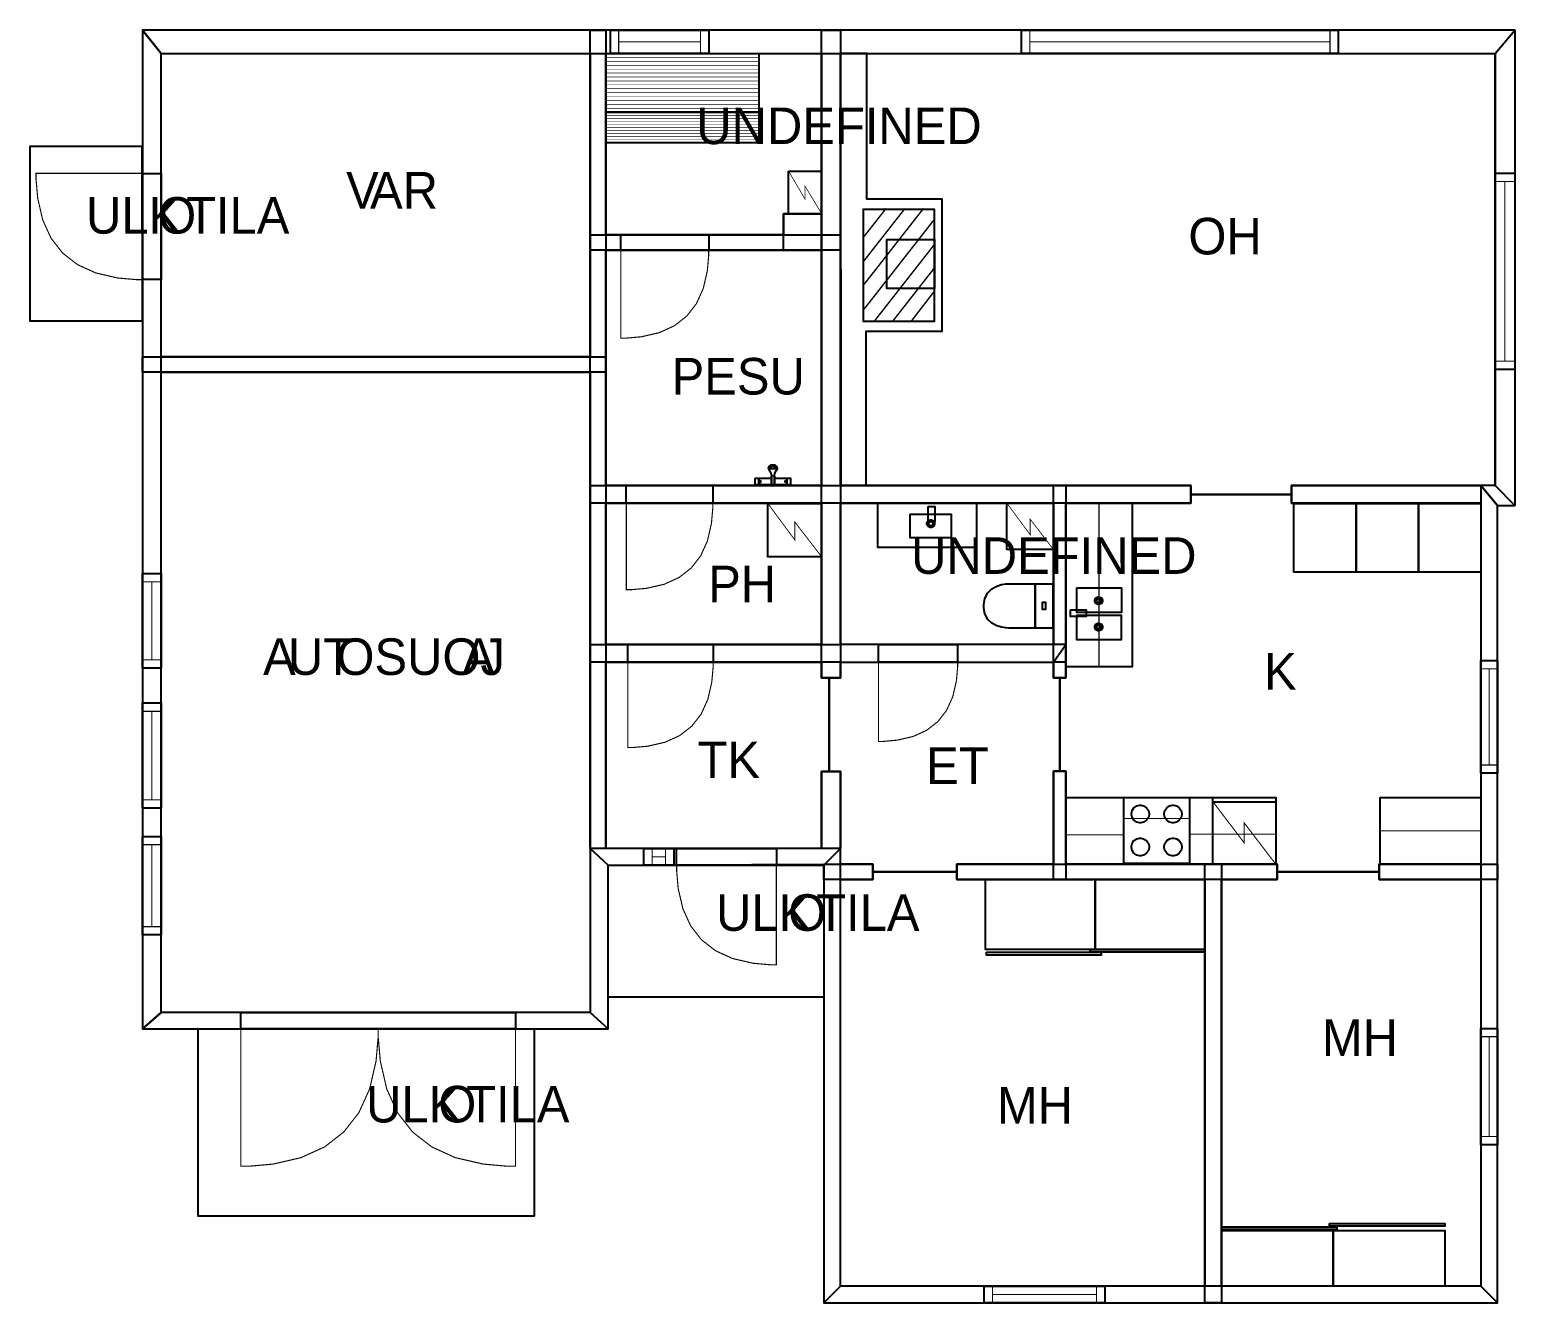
# Model space of a CAD drawing. Extents: x 1.2 to 15.1, y 0 to 12.
import ezdxf

# ---------------------------------------------------------------- set-up
doc = ezdxf.new("R2010")
doc.units = 0
doc.layers.get('0').update_dxf_attribs({"linetype": 'CONTINUOUS'})

msp = doc.modelspace()

# ---------------------------------------------------------------- linework, layer by layer
at = {"color": 0}
for points, const_width in [([(15.1193, 11.9596), (2.22542, 11.9596), (2.4025, 11.7409), (14.9342, 11.7409), (15.1193, 11.9596)], 0.002083), ([(2.22542, 11.9596), (2.22542, 2.57443), (2.4025, 2.73068), (2.4025, 11.7409), (2.22542, 11.9596)], 0.002083), ([(6.43294, 11.9596), (6.57878, 11.9596), (6.57878, 4.27067), (6.43294, 4.27067), (6.43294, 11.9596)], 0.002083), ([(6.6224, 11.9596), (7.54844, 11.9596), (7.54844, 11.7409), (6.6224, 11.7409), (6.6224, 11.9596)], 0.010417), ([(6.6224, 11.9596), (7.54844, 11.9596), (7.54844, 11.7409), (6.6224, 11.7409), (6.6224, 11.9596)], 0.010417), ([(8.60747, 11.9596), (8.78456, 11.9596), (8.78456, 5.87299), (8.60747, 5.87299), (8.60747, 11.9596)], 0.002083), ([(10.4845, 11.9596), (13.4616, 11.9596), (13.4616, 11.7409), (10.4845, 11.7409), (10.4845, 11.9596)], 0.010417), ([(10.4845, 11.9596), (13.4616, 11.9596), (13.4616, 11.7409), (10.4845, 11.7409), (10.4845, 11.9596)], 0.010417), ([(14.9342, 7.68164), (14.9342, 11.7409), (15.1193, 11.9596), (15.1193, 7.49436), (14.9342, 7.68164)], 0.002083), ([(6.57878, 11.7409), (8.01585, 11.7409), (8.01585, 11.1898), (6.57878, 11.1898), (6.57878, 11.7409)], 0.010417), ([(8.78717, 7.68375), (9.0255, 7.68375), (9.0255, 9.13043), (9.7399, 9.13043), (9.7399, 10.3712), (9.03207, 10.3712), (9.03207, 11.7421), (8.78456, 11.7421), (8.78717, 7.68375)], 0.010417), ([(6.57878, 11.1887), (8.01644, 11.1887), (8.01644, 10.9011), (6.57878, 10.9011), (6.57878, 11.1887)], 0.010417), ([(2.22407, 10.8668), (1.16813, 10.8668), (1.16813, 9.22999), (2.22542, 9.22999), (2.22407, 10.8668)], 0.002083), ([(2.22542, 9.61632), (2.16689, 9.61632), (1.99132, 9.63194), (1.78842, 9.67876), (1.61675, 9.75678), (1.47635, 9.86604), (1.36708, 10.0065), (1.28906, 10.1781), (1.24224, 10.381), (1.22667, 10.5566), (1.22667, 10.6151), (2.22542, 10.6151), (2.22542, 9.61632)], 0.010417), ([(2.22542, 10.615), (2.4025, 10.615), (2.4025, 9.61632), (2.22542, 9.61632), (2.22542, 10.615)], 0.010417), ([(2.22542, 10.615), (2.4025, 10.615), (2.4025, 9.61632), (2.22542, 9.61632), (2.22542, 10.615)], 0.010417), ([(8.29644, 10.6369), (8.29644, 10.2361), (8.60753, 10.2361), (8.60753, 10.6369), (8.29644, 10.6369)], 0.006681), ([(14.9342, 10.6171), (15.1193, 10.6171), (15.1193, 8.77186), (14.9342, 8.77186), (14.9342, 10.6171)], 0.010417), ([(14.9342, 10.6171), (15.1193, 10.6171), (15.1193, 8.77186), (14.9342, 8.77186), (14.9342, 10.6171)], 0.010417), ([(8.24832, 10.236), (8.60747, 10.236), (8.60747, 9.8929), (8.24832, 9.8929), (8.24832, 10.236)], 0.002083), ([(9.00151, 10.2796), (9.00151, 9.22228), (9.66374, 9.22228), (9.66374, 10.2796), (9.00151, 10.2796)], 0.014097), ([(6.43294, 10.0387), (8.78456, 10.0387), (8.78456, 9.8929), (6.43294, 9.8929), (6.43294, 10.0387)], 0.002083), ([(6.72, 10.0387), (7.54656, 10.0387), (7.54656, 9.8929), (6.72, 9.8929), (6.72, 10.0387)], 0.010417), ([(6.72, 10.0387), (7.54656, 10.0387), (7.54656, 9.8929), (6.72, 9.8929), (6.72, 10.0387)], 0.010417), ([(9.22136, 9.99229), (9.22136, 9.53315), (9.66922, 9.53315), (9.66922, 9.99229), (9.22136, 9.99229)], 0.014097), ([(7.54656, 9.8929), (7.54656, 9.84451), (7.53358, 9.69917), (7.49485, 9.53125), (7.43028, 9.38917), (7.33985, 9.27289), (7.22364, 9.18251), (7.08154, 9.11789), (6.91363, 9.07915), (6.76828, 9.06619), (6.71989, 9.06619), (6.71989, 9.8929), (7.54656, 9.8929)], 0.010417), ([(2.22542, 8.89165), (6.57878, 8.89165), (6.57878, 8.74582), (2.22542, 8.74582), (2.22542, 8.89165)], 0.002083), ([(6.43294, 7.68164), (12.0766, 7.68164), (12.0766, 7.51497), (6.43294, 7.51497), (6.43294, 7.68164)], 0.002083), ([(6.7724, 7.68164), (7.58479, 7.68164), (7.58479, 7.51497), (6.7724, 7.51497), (6.7724, 7.68164)], 0.010417), ([(6.7724, 7.68164), (7.58479, 7.68164), (7.58479, 7.51497), (6.7724, 7.51497), (6.7724, 7.68164)], 0.010417), ([(7.98421, 7.75037), (8.01964, 7.75037), (8.01964, 7.68679), (7.98421, 7.68679), (7.98421, 7.75037)], 0.010417), ([(8.01964, 7.71912), (8.02285, 7.71793), (8.0325, 7.71403), (8.03526, 7.71283), (8.03526, 7.71283), (8.03526, 7.71431), (8.03526, 7.71858), (8.03526, 7.72293), (8.03526, 7.72433), (8.03526, 7.72433), (8.03288, 7.72368), (8.02289, 7.72032), (8.01964, 7.71912)], 0.010417), ([(8.01861, 7.75037), (8.13525, 7.75037), (8.13525, 7.68679), (8.01861, 7.68679), (8.01861, 7.75037)], 0.010417), ([(8.16342, 7.68679), (8.13525, 7.68679), (8.13525, 7.77012), (8.14225, 7.77012), (8.1581, 7.77012), (8.16342, 7.77012), (8.16342, 7.74929), (8.16342, 7.70242), (8.16342, 7.68679)], 0.010417), ([(8.16342, 7.75037), (8.28006, 7.75037), (8.28006, 7.68679), (8.16342, 7.68679), (8.16342, 7.75037)], 0.010417), ([(8.28006, 7.71912), (8.27681, 7.71793), (8.26714, 7.71403), (8.26443, 7.71283), (8.26443, 7.71283), (8.26443, 7.71431), (8.26443, 7.71858), (8.26443, 7.72293), (8.26443, 7.72433), (8.26443, 7.72433), (8.26676, 7.72368), (8.27675, 7.72032), (8.28006, 7.71912)], 0.010417), ([(8.28006, 7.75037), (8.31337, 7.75037), (8.31337, 7.68679), (8.28006, 7.68679), (8.28006, 7.75037)], 0.010417), ([(10.7857, 7.68164), (10.9003, 7.68164), (10.9003, 6.021), (10.7857, 6.021), (10.7857, 7.68164)], 0.002083), ([(13.0221, 7.68164), (14.8003, 7.68164), (14.8003, 7.51497), (13.0221, 7.51497), (13.0221, 7.68164)], 0.002083), ([(14.9565, 7.49436), (15.1193, 7.49436), (14.9342, 7.68164), (14.8003, 7.68164), (14.9565, 7.49436)], 0.002083), ([(14.9565, 0.002062), (14.9565, 7.49436), (14.8003, 7.68164), (14.8003, 0.158311), (14.9565, 0.002062)], 0.002083), ([(7.58479, 7.51497), (7.58479, 7.46739), (7.5721, 7.3246), (7.53401, 7.15956), (7.47054, 7.01997), (7.38167, 6.90571), (7.26742, 6.81685), (7.12782, 6.75336), (6.96278, 6.71528), (6.81999, 6.70258), (6.7724, 6.70258), (6.7724, 7.51497), (7.58479, 7.51497)], 0.010417), ([(8.10194, 7.51324), (8.60753, 7.51324), (8.60753, 7.01199), (8.10194, 7.01199), (8.10194, 7.51324)], 0.008426), ([(9.13514, 7.51476), (10.0635, 7.51476), (10.0635, 7.09885), (9.13514, 7.09885), (9.13514, 7.51476)], 0.010417), ([(9.44037, 7.41342), (9.82519, 7.41342), (9.82519, 7.18881), (9.44037, 7.18881), (9.44037, 7.41342)], 0.010417), ([(9.60975, 7.48465), (9.67225, 7.48465), (9.67225, 7.33882), (9.60975, 7.33882), (9.60975, 7.48465)], 0.010417), ([(10.3486, 7.51471), (10.7857, 7.51471), (10.7857, 7.08074), (10.3486, 7.08074), (10.3486, 7.51471)], 0.007285), ([(10.9003, 7.51492), (10.9003, 5.97618), (11.5253, 5.97618), (11.5253, 7.51492), (10.9003, 7.51492)], 0.010417), ([(10.9004, 7.51367), (10.9004, 5.97618), (11.2129, 5.97618), (11.2129, 7.51367), (10.9004, 7.51367)], 0.010417), ([(13.0448, 7.51346), (13.63, 7.51346), (13.63, 6.86774), (13.0448, 6.86774), (13.0448, 7.51346)], 0.010417), ([(13.63, 7.51346), (14.2151, 7.51346), (14.2151, 6.86774), (13.63, 6.86774), (13.63, 7.51346)], 0.010417), ([(14.2151, 7.51346), (14.8004, 7.51346), (14.8004, 6.86774), (14.2151, 6.86774), (14.2151, 7.51346)], 0.010417), ([(9.66928, 7.32275), (9.66928, 7.31635), (9.65858, 7.29699), (9.63921, 7.28629), (9.63282, 7.28629), (9.62636, 7.28629), (9.60699, 7.29699), (9.59636, 7.31635), (9.59636, 7.32275), (9.59636, 7.32921), (9.60699, 7.34858), (9.62636, 7.35921), (9.63282, 7.35921), (9.63921, 7.35921), (9.65858, 7.34858), (9.66928, 7.32921), (9.66928, 7.32275)], 0.008333), ([(9.65365, 7.32275), (9.65365, 7.31912), (9.64751, 7.30806), (9.63644, 7.30192), (9.63282, 7.30192), (9.62913, 7.30192), (9.61806, 7.30806), (9.61199, 7.31912), (9.61199, 7.32275), (9.61199, 7.32644), (9.61806, 7.33751), (9.62913, 7.34358), (9.63282, 7.34358), (9.63644, 7.34358), (9.64751, 7.33751), (9.65365, 7.32644), (9.65365, 7.32275)], 0.008333), ([(2.22542, 6.85454), (2.4025, 6.85454), (2.4025, 5.96528), (2.22542, 5.96528), (2.22542, 6.85454)], 0.010417), ([(2.22542, 6.85454), (2.4025, 6.85454), (2.4025, 5.96528), (2.22542, 5.96528), (2.22542, 6.85454)], 0.010417), ([(10.3748, 6.3425), (10.3748, 6.3425), (10.3643, 6.34244), (10.3366, 6.34407), (10.2976, 6.35021), (10.2528, 6.36361), (10.208, 6.38721), (10.1689, 6.42367), (10.1413, 6.47581), (10.1309, 6.52886), (10.1309, 6.5465), (10.1309, 6.56483), (10.1413, 6.61968), (10.1689, 6.67378), (10.208, 6.71158), (10.2528, 6.736), (10.2976, 6.75), (10.3366, 6.7564), (10.3643, 6.75814), (10.3748, 6.75803), (10.3748, 6.75803), (10.614, 6.75906), (10.614, 6.3425), (10.3748, 6.3425)], 0.010417), ([(10.614, 6.75906), (10.614, 6.3425), (10.781, 6.3425), (10.781, 6.75906), (10.614, 6.75906)], 0.010417), ([(11.0046, 6.7194), (11.0046, 6.48822), (11.4241, 6.48822), (11.4241, 6.7194), (11.0046, 6.7194)], 0.010417), ([(10.6835, 6.58388), (10.6835, 6.51768), (10.7116, 6.51768), (10.7116, 6.58388), (10.6835, 6.58388)], 0.010417), ([(11.2098, 6.63585), (11.2163, 6.63585), (11.2356, 6.62522), (11.2463, 6.60585), (11.2463, 6.59939), (11.2463, 6.59299), (11.2356, 6.57362), (11.2163, 6.56293), (11.2098, 6.56293), (11.2034, 6.56293), (11.184, 6.57362), (11.1734, 6.59299), (11.1734, 6.59939), (11.1734, 6.60585), (11.184, 6.62522), (11.2034, 6.63585), (11.2098, 6.63585)], 0.008333), ([(11.2098, 6.62022), (11.2135, 6.62022), (11.2246, 6.61415), (11.2307, 6.60308), (11.2307, 6.59939), (11.2307, 6.59576), (11.2246, 6.58469), (11.2135, 6.57856), (11.2098, 6.57856), (11.2062, 6.57856), (11.1951, 6.58469), (11.189, 6.59576), (11.189, 6.59939), (11.189, 6.60308), (11.1951, 6.61415), (11.2062, 6.62022), (11.2098, 6.62022)], 0.008333), ([(10.9471, 6.51426), (10.9471, 6.45176), (11.0929, 6.45176), (11.0929, 6.51426), (10.9471, 6.51426)], 0.010417), ([(11.0036, 6.46397), (11.0036, 6.23269), (11.4231, 6.23269), (11.4231, 6.46397), (11.0036, 6.46397)], 0.010417), ([(11.2098, 6.38846), (11.2163, 6.38846), (11.2356, 6.37782), (11.2463, 6.35846), (11.2463, 6.352), (11.2463, 6.3456), (11.2356, 6.32622), (11.2163, 6.31554), (11.2098, 6.31554), (11.2034, 6.31554), (11.184, 6.32622), (11.1734, 6.3456), (11.1734, 6.352), (11.1734, 6.35846), (11.184, 6.37782), (11.2034, 6.38846), (11.2098, 6.38846)], 0.008333), ([(11.2098, 6.37283), (11.2135, 6.37283), (11.2246, 6.36675), (11.2307, 6.35568), (11.2307, 6.352), (11.2307, 6.34836), (11.2246, 6.33729), (11.2135, 6.33117), (11.2098, 6.33117), (11.2062, 6.33117), (11.1951, 6.33729), (11.189, 6.34836), (11.189, 6.352), (11.189, 6.35568), (11.1951, 6.36675), (11.2062, 6.37283), (11.2098, 6.37283)], 0.008333), ([(6.43294, 6.18767), (8.78456, 6.18767), (8.78456, 6.021), (6.43294, 6.021), (6.43294, 6.18767)], 0.002083), ([(6.78603, 6.18767), (7.58783, 6.18767), (7.58783, 6.021), (6.78603, 6.021), (6.78603, 6.18767)], 0.010417), ([(6.78603, 6.18767), (7.58783, 6.18767), (7.58783, 6.021), (6.78603, 6.021), (6.78603, 6.18767)], 0.010417), ([(8.78456, 6.021), (10.7857, 6.021), (10.9003, 6.18767), (8.78456, 6.18767), (8.78456, 6.021)], 0.002083), ([(9.14106, 6.18767), (9.88542, 6.18767), (9.88542, 6.021), (9.14106, 6.021), (9.14106, 6.18767)], 0.010417), ([(9.14106, 6.18767), (9.88542, 6.18767), (9.88542, 6.021), (9.14106, 6.021), (9.14106, 6.18767)], 0.010417), ([(10.9003, 6.18767), (10.9003, 5.87538), (10.7857, 5.87538), (10.7857, 6.021), (10.9003, 6.18767)], 0.002083), ([(7.58783, 6.021), (7.58783, 5.97407), (7.57531, 5.83311), (7.53771, 5.67025), (7.47504, 5.53244), (7.38737, 5.41971), (7.27458, 5.33203), (7.13678, 5.26937), (6.9739, 5.23178), (6.83296, 5.21924), (6.78603, 5.21924), (6.78603, 6.021), (7.58783, 6.021)], 0.010417), ([(9.88542, 6.021), (9.88542, 5.97743), (9.87375, 5.84657), (9.83886, 5.69536), (9.78071, 5.56743), (9.69933, 5.46272), (9.59462, 5.38135), (9.46669, 5.32319), (9.31549, 5.28831), (9.18463, 5.27664), (9.14106, 5.27664), (9.14106, 6.021), (9.88542, 6.021)], 0.010417), ([(14.8003, 6.03629), (14.9565, 6.03629), (14.9565, 4.97706), (14.8003, 4.97706), (14.8003, 6.03629)], 0.010417), ([(14.8003, 6.03629), (14.9565, 6.03629), (14.9565, 4.97706), (14.8003, 4.97706), (14.8003, 6.03629)], 0.010417), ([(2.22542, 5.63786), (2.4025, 5.63786), (2.4025, 4.64974), (2.22542, 4.64974), (2.22542, 5.63786)], 0.010417), ([(2.22542, 5.63786), (2.4025, 5.63786), (2.4025, 4.64974), (2.22542, 4.64974), (2.22542, 5.63786)], 0.010417), ([(8.60747, 4.99414), (8.78456, 4.99414), (8.78456, 4.27067), (8.60747, 4.27067), (8.60747, 4.99414)], 0.002083), ([(10.7857, 4.99858), (10.9003, 4.99858), (10.9003, 3.97808), (10.7857, 3.97808), (10.7857, 4.99858)], 0.002083), ([(10.9003, 4.74978), (12.8733, 4.74978), (12.8733, 4.12478), (10.9003, 4.12478), (10.9003, 4.74978)], 0.010417), ([(11.4467, 4.74875), (12.0634, 4.74875), (12.0634, 4.1295), (11.4467, 4.1295), (11.4467, 4.74875)], 0.010417), ([(12.2833, 4.74897), (12.8733, 4.74897), (12.8733, 4.12397), (12.2833, 4.12397), (12.2833, 4.74897)], 0.009834), ([(12.2833, 4.74897), (12.8733, 4.74897), (12.8733, 4.70731), (12.2833, 4.70731), (12.2833, 4.74897)], 0.009834), ([(13.8538, 4.74978), (14.8004, 4.74978), (14.8004, 4.12478), (13.8538, 4.12478), (13.8538, 4.74978)], 0.010417), ([(11.5173, 4.59429), (11.5173, 4.60243), (11.5238, 4.62674), (11.5417, 4.65321), (11.5681, 4.67111), (11.5925, 4.67763), (11.6006, 4.67763), (11.6087, 4.67763), (11.633, 4.67111), (11.6596, 4.65321), (11.6774, 4.62674), (11.684, 4.60243), (11.684, 4.59429), (11.684, 4.58621), (11.6774, 4.56185), (11.6596, 4.53537), (11.633, 4.51753), (11.6087, 4.51096), (11.6006, 4.51096), (11.5925, 4.51096), (11.5681, 4.51753), (11.5417, 4.53537), (11.5238, 4.56185), (11.5173, 4.58621), (11.5173, 4.59429)], 0.010417), ([(11.825, 4.59429), (11.825, 4.60243), (11.8315, 4.62674), (11.8494, 4.65321), (11.8759, 4.67111), (11.9002, 4.67763), (11.9084, 4.67763), (11.9164, 4.67763), (11.9408, 4.67111), (11.9673, 4.65321), (11.9851, 4.62674), (11.9917, 4.60243), (11.9917, 4.59429), (11.9917, 4.58621), (11.9851, 4.56185), (11.9673, 4.53537), (11.9408, 4.51753), (11.9164, 4.51096), (11.9084, 4.51096), (11.9002, 4.51096), (11.8759, 4.51753), (11.8494, 4.53537), (11.8315, 4.56185), (11.825, 4.58621), (11.825, 4.59429)], 0.010417), ([(10.9003, 4.12478), (12.8733, 4.12478), (12.8733, 4.40457), (12.066, 4.40457), (12.066, 4.55268), (11.4474, 4.55268), (11.4474, 4.39925), (10.9013, 4.39925), (10.9003, 4.12478)], 0.010417), ([(2.22542, 4.38422), (2.4025, 4.38422), (2.4025, 3.4579), (2.22542, 3.4579), (2.22542, 4.38422)], 0.010417), ([(2.22542, 4.38422), (2.4025, 4.38422), (2.4025, 3.4579), (2.22542, 3.4579), (2.22542, 4.38422)], 0.010417), ([(11.5173, 4.28526), (11.5173, 4.2934), (11.5238, 4.31771), (11.5417, 4.34418), (11.5681, 4.36208), (11.5925, 4.3686), (11.6006, 4.3686), (11.6087, 4.3686), (11.633, 4.36208), (11.6596, 4.34418), (11.6774, 4.31771), (11.684, 4.2934), (11.684, 4.28526), (11.684, 4.27718), (11.6774, 4.25282), (11.6596, 4.22635), (11.633, 4.2085), (11.6087, 4.20193), (11.6006, 4.20193), (11.5925, 4.20193), (11.5681, 4.2085), (11.5417, 4.22635), (11.5238, 4.25282), (11.5173, 4.27718), (11.5173, 4.28526)], 0.010417), ([(11.825, 4.28526), (11.825, 4.2934), (11.8315, 4.31771), (11.8494, 4.34418), (11.8759, 4.36208), (11.9002, 4.3686), (11.9084, 4.3686), (11.9164, 4.3686), (11.9408, 4.36208), (11.9673, 4.34418), (11.9851, 4.31771), (11.9917, 4.2934), (11.9917, 4.28526), (11.9917, 4.27718), (11.9851, 4.25282), (11.9673, 4.22635), (11.9408, 4.2085), (11.9164, 4.20193), (11.9084, 4.20193), (11.9002, 4.20193), (11.8759, 4.2085), (11.8494, 4.22635), (11.8315, 4.25282), (11.825, 4.27718), (11.825, 4.28526)], 0.010417), ([(13.8542, 4.43744), (14.8004, 4.43744), (14.8004, 4.12494), (13.8542, 4.12494), (13.8542, 4.43744)], 0.010417), ([(6.60092, 4.11442), (8.62831, 4.11442), (8.78456, 4.27067), (6.43294, 4.27067), (6.60092, 4.11442)], 0.002083), ([(6.43294, 4.27067), (6.43294, 2.73068), (6.60092, 2.57443), (6.60092, 4.11442), (6.43294, 4.27067)], 0.002083), ([(6.93804, 4.27067), (7.21907, 4.27067), (7.21907, 4.11442), (6.93804, 4.11442), (6.93804, 4.27067)], 0.010417), ([(6.93804, 4.27067), (7.21907, 4.27067), (7.21907, 4.11442), (6.93804, 4.11442), (6.93804, 4.27067)], 0.010417), ([(7.24511, 4.27067), (8.18186, 4.27067), (8.18186, 4.11442), (7.24511, 4.11442), (7.24511, 4.27067)], 0.010417), ([(7.24511, 4.27067), (8.18186, 4.27067), (8.18186, 4.11442), (7.24511, 4.11442), (7.24511, 4.27067)], 0.010417), ([(8.62831, 4.11442), (8.62831, 0.002062), (8.78456, 0.158311), (8.78456, 4.27067), (8.62831, 4.11442)], 0.002083), ([(8.62831, 4.12392), (8.62831, 2.87424), (6.60092, 2.87424), (6.60092, 4.11442), (8.62831, 4.12392)], 0.002083), ([(7.24511, 4.11442), (7.24511, 4.05957), (7.25971, 3.89492), (7.30365, 3.70458), (7.37679, 3.54363), (7.47928, 3.41189), (7.611, 3.3094), (7.77197, 3.23628), (7.96229, 3.19233), (8.12696, 3.17768), (8.18186, 3.17768), (8.18186, 4.11442), (7.24511, 4.11442)], 0.010417), ([(8.62831, 4.12392), (9.08919, 4.12392), (9.08919, 3.97808), (8.62831, 3.97808), (8.62831, 4.12392)], 0.002083), ([(9.87739, 4.12392), (12.8883, 4.12392), (12.8883, 3.97808), (9.87739, 3.97808), (9.87739, 4.12392)], 0.002083), ([(12.2071, 4.12392), (12.3632, 4.12392), (12.3632, 0.002062), (12.2071, 0.002062), (12.2071, 4.12392)], 0.002083), ([(13.8465, 4.12392), (14.9565, 4.12392), (14.9565, 3.97808), (13.8465, 3.97808), (13.8465, 4.12392)], 0.002083), ([(10.1475, 3.97814), (11.1773, 3.97814), (11.1773, 3.32167), (10.1475, 3.32167), (10.1475, 3.97814)], 0.010417), ([(11.1773, 3.97814), (12.2071, 3.97814), (12.2071, 3.32167), (11.1773, 3.32167), (11.1773, 3.97814)], 0.010417), ([(10.1563, 3.29519), (10.1563, 3.26915), (11.2338, 3.26915), (11.2338, 3.29519), (10.1563, 3.29519)], 0.010417), ([(10.1563, 3.29519), (10.1563, 3.26915), (11.2338, 3.26915), (11.2338, 3.29519), (10.1563, 3.29519)], 0.010417), ([(11.1295, 3.32167), (11.1295, 3.29563), (12.2071, 3.29563), (12.2071, 3.32167), (11.1295, 3.32167)], 0.010417), ([(11.1295, 3.32167), (11.1295, 3.29563), (12.2071, 3.29563), (12.2071, 3.32167), (11.1295, 3.32167)], 0.010417), ([(2.22542, 2.57443), (6.60092, 2.57443), (6.43294, 2.73068), (2.4025, 2.73068), (2.22542, 2.57443)], 0.002083), ([(3.15136, 2.73068), (5.73096, 2.73068), (5.73096, 2.57443), (3.15136, 2.57443), (3.15136, 2.73068)], 0.010417), ([(3.15136, 2.73068), (5.73096, 2.73068), (5.73096, 2.57443), (3.15136, 2.57443), (3.15136, 2.73068)], 0.010417), ([(2.74669, 2.57443), (2.74669, 0.819769), (5.91021, 0.819769), (5.91021, 2.5714), (2.74669, 2.57443)], 0.002083), ([(4.44114, 2.57443), (4.44114, 2.49892), (4.42096, 2.27219), (4.36051, 2.01019), (4.25976, 1.78851), (4.11865, 1.60715), (3.93728, 1.46604), (3.7156, 1.36529), (3.45361, 1.30485), (3.22689, 1.28467), (3.15136, 1.28467), (3.15136, 2.57443), (4.44114, 2.57443)], 0.010417), ([(4.44114, 2.57443), (4.44114, 2.49892), (4.46126, 2.27219), (4.52171, 2.01019), (4.6225, 1.78851), (4.76357, 1.60715), (4.94493, 1.46604), (5.16667, 1.36529), (5.42865, 1.30485), (5.65539, 1.28467), (5.73096, 1.28467), (5.73096, 2.57443), (4.44114, 2.57443)], 0.010417), ([(14.8003, 2.58057), (14.9565, 2.58057), (14.9565, 1.48665), (14.8003, 1.48665), (14.8003, 2.58057)], 0.010417), ([(14.8003, 2.58057), (14.9565, 2.58057), (14.9565, 1.48665), (14.8003, 1.48665), (14.8003, 2.58057)], 0.010417), ([(12.3632, 0.716362), (12.3632, 0.690321), (13.4489, 0.690321), (13.4489, 0.716362), (12.3632, 0.716362)], 0.010417), ([(12.3632, 0.716362), (12.3632, 0.690321), (13.4489, 0.690321), (13.4489, 0.716362), (12.3632, 0.716362)], 0.010417), ([(13.3784, 0.747287), (13.3784, 0.721246), (14.464, 0.721246), (14.464, 0.747287), (13.3784, 0.747287)], 0.010417), ([(13.3784, 0.747287), (13.3784, 0.721246), (14.464, 0.721246), (14.464, 0.747287), (13.3784, 0.747287)], 0.010417), ([(12.3632, 0.680339), (13.4126, 0.680339), (13.4126, 0.159071), (12.3632, 0.159071), (12.3632, 0.680339)], 0.010417), ([(13.4125, 0.680339), (14.4619, 0.680339), (14.4619, 0.159071), (13.4125, 0.159071), (13.4125, 0.680339)], 0.010417), ([(8.62831, 0.002062), (14.9565, 0.002062), (14.8003, 0.158311), (8.78456, 0.158311), (8.62831, 0.002062)], 0.002083), ([(10.135, 0.158311), (11.2681, 0.158311), (11.2681, 0.002062), (10.135, 0.002062), (10.135, 0.158311)], 0.010417), ([(10.135, 0.158311), (11.2681, 0.158311), (11.2681, 0.002062), (10.135, 0.002062), (10.135, 0.158311)], 0.010417)]:
    msp.add_lwpolyline(points, close=True, dxfattribs=dict(at, const_width=const_width))
for points in [[(15.1193, 11.9596), (2.22542, 11.9596), (2.4025, 11.7409), (14.9342, 11.7409), (15.1193, 11.9596)], [(2.22542, 11.9596), (2.22542, 2.57443), (2.4025, 2.73068), (2.4025, 11.7409), (2.22542, 11.9596)], [(6.43294, 11.9596), (6.57878, 11.9596), (6.57878, 4.27067), (6.43294, 4.27067), (6.43294, 11.9596)], [(8.60747, 11.9596), (8.78456, 11.9596), (8.78456, 5.87299), (8.60747, 5.87299), (8.60747, 11.9596)], [(14.9342, 7.68164), (14.9342, 11.7409), (15.1193, 11.9596), (15.1193, 7.49436), (14.9342, 7.68164)], [(8.24832, 10.236), (8.60747, 10.236), (8.60747, 9.8929), (8.24832, 9.8929), (8.24832, 10.236)], [(6.43294, 10.0387), (8.78456, 10.0387), (8.78456, 9.8929), (6.43294, 9.8929), (6.43294, 10.0387)], [(2.22542, 8.89165), (6.57878, 8.89165), (6.57878, 8.74582), (2.22542, 8.74582), (2.22542, 8.89165)], [(6.43294, 7.68164), (12.0766, 7.68164), (12.0766, 7.51497), (6.43294, 7.51497), (6.43294, 7.68164)], [(10.7857, 7.68164), (10.9003, 7.68164), (10.9003, 6.021), (10.7857, 6.021), (10.7857, 7.68164)], [(13.0221, 7.68164), (14.8003, 7.68164), (14.8003, 7.51497), (13.0221, 7.51497), (13.0221, 7.68164)], [(14.9565, 0.002062), (14.9565, 7.49436), (14.8003, 7.68164), (14.8003, 0.158311), (14.9565, 0.002062)], [(14.9565, 7.49436), (15.1193, 7.49436), (14.9342, 7.68164), (14.8003, 7.68164), (14.9565, 7.49436)], [(6.43294, 6.18767), (8.78456, 6.18767), (8.78456, 6.021), (6.43294, 6.021), (6.43294, 6.18767)], [(8.78456, 6.021), (10.7857, 6.021), (10.9003, 6.18767), (8.78456, 6.18767), (8.78456, 6.021)], [(10.9003, 6.18767), (10.9003, 5.87538), (10.7857, 5.87538), (10.7857, 6.021), (10.9003, 6.18767)], [(8.60747, 4.99414), (8.78456, 4.99414), (8.78456, 4.27067), (8.60747, 4.27067), (8.60747, 4.99414)], [(10.7857, 4.99858), (10.9003, 4.99858), (10.9003, 3.97808), (10.7857, 3.97808), (10.7857, 4.99858)], [(6.60092, 4.11442), (8.62831, 4.11442), (8.78456, 4.27067), (6.43294, 4.27067), (6.60092, 4.11442)], [(6.43294, 4.27067), (6.43294, 2.73068), (6.60092, 2.57443), (6.60092, 4.11442), (6.43294, 4.27067)], [(8.62831, 4.11442), (8.62831, 0.002062), (8.78456, 0.158311), (8.78456, 4.27067), (8.62831, 4.11442)], [(8.62831, 4.12392), (9.08919, 4.12392), (9.08919, 3.97808), (8.62831, 3.97808), (8.62831, 4.12392)], [(9.87739, 4.12392), (12.8883, 4.12392), (12.8883, 3.97808), (9.87739, 3.97808), (9.87739, 4.12392)], [(12.2071, 4.12392), (12.3632, 4.12392), (12.3632, 0.002062), (12.2071, 0.002062), (12.2071, 4.12392)], [(13.8465, 4.12392), (14.9565, 4.12392), (14.9565, 3.97808), (13.8465, 3.97808), (13.8465, 4.12392)], [(2.22542, 2.57443), (6.60092, 2.57443), (6.43294, 2.73068), (2.4025, 2.73068), (2.22542, 2.57443)], [(8.62831, 0.002062), (14.9565, 0.002062), (14.8003, 0.158311), (8.78456, 0.158311), (8.62831, 0.002062)]]:
    msp.add_lwpolyline(points, close=True, dxfattribs=at)
at = {"color": 7}
for points in [[(6.6224, 11.9596), (7.54844, 11.9596), (7.54844, 11.7409), (6.6224, 11.7409), (6.6224, 11.9596)], [(6.6224, 11.9596), (7.54844, 11.9596), (7.54844, 11.7409), (6.6224, 11.7409), (6.6224, 11.9596)], [(10.4845, 11.9596), (13.4616, 11.9596), (13.4616, 11.7409), (10.4845, 11.7409), (10.4845, 11.9596)], [(10.4845, 11.9596), (13.4616, 11.9596), (13.4616, 11.7409), (10.4845, 11.7409), (10.4845, 11.9596)], [(2.4025, 11.7409), (6.43294, 11.7409), (6.43294, 8.89165), (2.4025, 8.89165), (2.4025, 11.7409)], [(8.60747, 10.236), (8.24832, 10.236), (8.24832, 10.0387), (6.57878, 10.0387), (6.57878, 11.7409), (8.60747, 11.7409), (8.60747, 10.236)], [(6.57878, 11.7409), (8.01585, 11.7409), (8.01585, 11.1898), (6.57878, 11.1898), (6.57878, 11.7409)], [(8.78717, 7.68375), (9.0255, 7.68375), (9.0255, 9.13043), (9.7399, 9.13043), (9.7399, 10.3712), (9.03207, 10.3712), (9.03207, 11.7421), (8.78456, 11.7421), (8.78717, 7.68375)], [(14.9342, 7.68164), (13.0221, 7.68164), (13.0221, 7.5981), (12.0766, 7.5981), (12.0766, 7.68164), (8.78456, 7.68164), (8.78456, 11.7409), (14.9342, 11.7409), (14.9342, 7.68164)], [(6.57878, 11.1887), (8.01644, 11.1887), (8.01644, 10.9011), (6.57878, 10.9011), (6.57878, 11.1887)], [(2.22407, 10.8668), (1.16813, 10.8668), (1.16813, 9.22999), (2.22542, 9.22999), (2.22407, 10.8668)], [(2.22542, 10.615), (2.4025, 10.615), (2.4025, 9.61632), (2.22542, 9.61632), (2.22542, 10.615)], [(2.22542, 10.615), (2.4025, 10.615), (2.4025, 9.61632), (2.22542, 9.61632), (2.22542, 10.615)], [(8.29644, 10.6369), (8.60753, 10.6369), (8.60753, 10.2361), (8.29644, 10.2361), (8.29644, 10.6369)], [(14.9342, 10.6171), (15.1193, 10.6171), (15.1193, 8.77186), (14.9342, 8.77186), (14.9342, 10.6171)], [(14.9342, 10.6171), (15.1193, 10.6171), (15.1193, 8.77186), (14.9342, 8.77186), (14.9342, 10.6171)], [(9.00151, 10.2796), (9.66374, 10.2796), (9.66374, 9.22228), (9.00151, 9.22228), (9.00151, 10.2796)], [(6.72, 10.0387), (7.54656, 10.0387), (7.54656, 9.8929), (6.72, 9.8929), (6.72, 10.0387)], [(6.72, 10.0387), (7.54656, 10.0387), (7.54656, 9.8929), (6.72, 9.8929), (6.72, 10.0387)], [(9.22136, 9.99229), (9.66922, 9.99229), (9.66922, 9.53315), (9.22136, 9.53315), (9.22136, 9.99229)], [(6.57878, 9.8929), (8.60747, 9.8929), (8.60747, 7.68164), (6.57878, 7.68164), (6.57878, 9.8929)], [(2.4025, 8.74582), (6.43294, 8.74582), (6.43294, 2.73068), (2.4025, 2.73068), (2.4025, 8.74582)], [(8.16342, 7.77012), (8.16342, 7.77647), (8.16699, 7.79542), (8.17692, 7.81782), (8.18007, 7.82221), (8.1811, 7.82379), (8.19125, 7.83843), (8.19151, 7.83996), (8.192, 7.84283), (8.18782, 7.85938), (8.17117, 7.87224), (8.16547, 7.87326), (8.16417, 7.87354), (8.15261, 7.87429), (8.14882, 7.87429), (8.14985, 7.87429), (8.14567, 7.87429), (8.1345, 7.87354), (8.13319, 7.87326), (8.12744, 7.87224), (8.11074, 7.85938), (8.10661, 7.84283), (8.10715, 7.83996), (8.10736, 7.83843), (8.11751, 7.82379), (8.1186, 7.82221), (8.12169, 7.81782), (8.13157, 7.79542), (8.13525, 7.77647), (8.13525, 7.77012)], [(8.19151, 7.84099), (8.19125, 7.84153), (8.17942, 7.85167), (8.15565, 7.86079), (8.14779, 7.86079), (8.1415, 7.86057), (8.11882, 7.85129), (8.10764, 7.84153), (8.10715, 7.84099)], [(6.7724, 7.68164), (7.58479, 7.68164), (7.58479, 7.51497), (6.7724, 7.51497), (6.7724, 7.68164)], [(6.7724, 7.68164), (7.58479, 7.68164), (7.58479, 7.51497), (6.7724, 7.51497), (6.7724, 7.68164)], [(7.98421, 7.75037), (8.01964, 7.75037), (8.01964, 7.68679), (7.98421, 7.68679), (7.98421, 7.75037)], [(8.01861, 7.75037), (8.13525, 7.75037), (8.13525, 7.68679), (8.01861, 7.68679), (8.01861, 7.75037)], [(8.01964, 7.71912), (8.02285, 7.71793), (8.0325, 7.71403), (8.03526, 7.71283), (8.03526, 7.71283), (8.03526, 7.71431), (8.03526, 7.71858), (8.03526, 7.72293), (8.03526, 7.72433), (8.03526, 7.72433), (8.03288, 7.72368), (8.02289, 7.72032), (8.01964, 7.71912)], [(8.16342, 7.68679), (8.13525, 7.68679), (8.13525, 7.77012), (8.14225, 7.77012), (8.1581, 7.77012), (8.16342, 7.77012), (8.16342, 7.74929), (8.16342, 7.70242), (8.16342, 7.68679)], [(8.16342, 7.75037), (8.28006, 7.75037), (8.28006, 7.68679), (8.16342, 7.68679), (8.16342, 7.75037)], [(8.28006, 7.71912), (8.27681, 7.71793), (8.26714, 7.71403), (8.26443, 7.71283), (8.26443, 7.71283), (8.26443, 7.71431), (8.26443, 7.71858), (8.26443, 7.72293), (8.26443, 7.72433), (8.26443, 7.72433), (8.26676, 7.72368), (8.27675, 7.72032), (8.28006, 7.71912)], [(8.28006, 7.75037), (8.31337, 7.75037), (8.31337, 7.68679), (8.28006, 7.68679), (8.28006, 7.75037)], [(13.0221, 7.51497), (14.8003, 7.51497), (14.8003, 4.12392), (13.8465, 4.12392), (13.8465, 4.05067), (12.8883, 4.05067), (12.8883, 4.12392), (10.9003, 4.12392), (10.9003, 4.99858), (10.8458, 4.99858), (10.8458, 5.87538), (10.9003, 5.87538), (10.9003, 7.51497), (12.0766, 7.51497), (12.0766, 7.5981), (13.0221, 7.5981), (13.0221, 7.51497)], [(6.57878, 7.51497), (8.60747, 7.51497), (8.60747, 6.18767), (6.57878, 6.18767), (6.57878, 7.51497)], [(8.10194, 7.51324), (8.60753, 7.51324), (8.60753, 7.01199), (8.10194, 7.01199), (8.10194, 7.51324)], [(8.78456, 7.51497), (10.7857, 7.51497), (10.7857, 6.18767), (8.78456, 6.18767), (8.78456, 7.51497)], [(9.13514, 7.51476), (10.0635, 7.51476), (10.0635, 7.09885), (9.13514, 7.09885), (9.13514, 7.51476)], [(9.44037, 7.41342), (9.82519, 7.41342), (9.82519, 7.18881), (9.44037, 7.18881), (9.44037, 7.41342)], [(9.60975, 7.48465), (9.67225, 7.48465), (9.67225, 7.33882), (9.60975, 7.33882), (9.60975, 7.48465)], [(10.3486, 7.51471), (10.7857, 7.51471), (10.7857, 7.08074), (10.3486, 7.08074), (10.3486, 7.51471)], [(10.9003, 7.51492), (11.5253, 7.51492), (11.5253, 5.97618), (10.9003, 5.97618), (10.9003, 7.51492)], [(13.0448, 7.51346), (13.63, 7.51346), (13.63, 6.86774), (13.0448, 6.86774), (13.0448, 7.51346)], [(13.63, 7.51346), (14.2151, 7.51346), (14.2151, 6.86774), (13.63, 6.86774), (13.63, 7.51346)], [(14.2151, 7.51346), (14.8004, 7.51346), (14.8004, 6.86774), (14.2151, 6.86774), (14.2151, 7.51346)], [(9.66928, 7.32275), (9.66928, 7.31635), (9.65858, 7.29699), (9.63921, 7.28629), (9.63282, 7.28629), (9.62636, 7.28629), (9.60699, 7.29699), (9.59636, 7.31635), (9.59636, 7.32275), (9.59636, 7.32921), (9.60699, 7.34858), (9.62636, 7.35921), (9.63282, 7.35921), (9.63921, 7.35921), (9.65858, 7.34858), (9.66928, 7.32921), (9.66928, 7.32275)], [(9.65365, 7.32275), (9.65365, 7.31912), (9.64751, 7.30806), (9.63644, 7.30192), (9.63282, 7.30192), (9.62913, 7.30192), (9.61806, 7.30806), (9.61199, 7.31912), (9.61199, 7.32275), (9.61199, 7.32644), (9.61806, 7.33751), (9.62913, 7.34358), (9.63282, 7.34358), (9.63644, 7.34358), (9.64751, 7.33751), (9.65365, 7.32644), (9.65365, 7.32275)], [(2.22542, 6.85454), (2.4025, 6.85454), (2.4025, 5.96528), (2.22542, 5.96528), (2.22542, 6.85454)], [(2.22542, 6.85454), (2.4025, 6.85454), (2.4025, 5.96528), (2.22542, 5.96528), (2.22542, 6.85454)], [(10.3748, 6.3425), (10.3748, 6.3425), (10.3643, 6.34244), (10.3366, 6.34407), (10.2976, 6.35021), (10.2528, 6.36361), (10.208, 6.38721), (10.1689, 6.42367), (10.1413, 6.47581), (10.1309, 6.52886), (10.1309, 6.5465), (10.1309, 6.56483), (10.1413, 6.61968), (10.1689, 6.67378), (10.208, 6.71158), (10.2528, 6.736), (10.2976, 6.75), (10.3366, 6.7564), (10.3643, 6.75814), (10.3748, 6.75803), (10.3748, 6.75803), (10.614, 6.75906), (10.614, 6.3425), (10.3748, 6.3425)], [(10.614, 6.75906), (10.781, 6.75906), (10.781, 6.3425), (10.614, 6.3425), (10.614, 6.75906)], [(11.0046, 6.7194), (11.4241, 6.7194), (11.4241, 6.48822), (11.0046, 6.48822), (11.0046, 6.7194)], [(10.6835, 6.58388), (10.7116, 6.58388), (10.7116, 6.51768), (10.6835, 6.51768), (10.6835, 6.58388)], [(11.2098, 6.63585), (11.2163, 6.63585), (11.2356, 6.62522), (11.2463, 6.60585), (11.2463, 6.59939), (11.2463, 6.59299), (11.2356, 6.57362), (11.2163, 6.56293), (11.2098, 6.56293), (11.2034, 6.56293), (11.184, 6.57362), (11.1734, 6.59299), (11.1734, 6.59939), (11.1734, 6.60585), (11.184, 6.62522), (11.2034, 6.63585), (11.2098, 6.63585)], [(11.2098, 6.62022), (11.2135, 6.62022), (11.2246, 6.61415), (11.2307, 6.60308), (11.2307, 6.59939), (11.2307, 6.59576), (11.2246, 6.58469), (11.2135, 6.57856), (11.2098, 6.57856), (11.2062, 6.57856), (11.1951, 6.58469), (11.189, 6.59576), (11.189, 6.59939), (11.189, 6.60308), (11.1951, 6.61415), (11.2062, 6.62022), (11.2098, 6.62022)], [(10.9471, 6.51426), (11.0929, 6.51426), (11.0929, 6.45176), (10.9471, 6.45176), (10.9471, 6.51426)], [(11.0036, 6.46397), (11.4231, 6.46397), (11.4231, 6.23269), (11.0036, 6.23269), (11.0036, 6.46397)], [(11.2098, 6.38846), (11.2163, 6.38846), (11.2356, 6.37782), (11.2463, 6.35846), (11.2463, 6.352), (11.2463, 6.3456), (11.2356, 6.32622), (11.2163, 6.31554), (11.2098, 6.31554), (11.2034, 6.31554), (11.184, 6.32622), (11.1734, 6.3456), (11.1734, 6.352), (11.1734, 6.35846), (11.184, 6.37782), (11.2034, 6.38846), (11.2098, 6.38846)], [(11.2098, 6.37283), (11.2135, 6.37283), (11.2246, 6.36675), (11.2307, 6.35568), (11.2307, 6.352), (11.2307, 6.34836), (11.2246, 6.33729), (11.2135, 6.33117), (11.2098, 6.33117), (11.2062, 6.33117), (11.1951, 6.33729), (11.189, 6.34836), (11.189, 6.352), (11.189, 6.35568), (11.1951, 6.36675), (11.2062, 6.37283), (11.2098, 6.37283)], [(6.78603, 6.18767), (7.58783, 6.18767), (7.58783, 6.021), (6.78603, 6.021), (6.78603, 6.18767)], [(6.78603, 6.18767), (7.58783, 6.18767), (7.58783, 6.021), (6.78603, 6.021), (6.78603, 6.18767)], [(9.14106, 6.18767), (9.88542, 6.18767), (9.88542, 6.021), (9.14106, 6.021), (9.14106, 6.18767)], [(9.14106, 6.18767), (9.88542, 6.18767), (9.88542, 6.021), (9.14106, 6.021), (9.14106, 6.18767)], [(8.60747, 5.87299), (8.67774, 5.87299), (8.67774, 4.99414), (8.60747, 4.99414), (8.60747, 4.27067), (6.57878, 4.27067), (6.57878, 6.021), (8.60747, 6.021), (8.60747, 5.87299)], [(10.7857, 5.87538), (10.8458, 5.87538), (10.8458, 4.99858), (10.7857, 4.99858), (10.7857, 4.12392), (9.87739, 4.12392), (9.87739, 4.05067), (9.08919, 4.05067), (9.08919, 4.12392), (8.78456, 4.12392), (8.78456, 4.99414), (8.67774, 4.99414), (8.67774, 5.87299), (8.78456, 5.87299), (8.78456, 6.021), (10.7857, 6.021), (10.7857, 5.87538)], [(14.8003, 6.03629), (14.9565, 6.03629), (14.9565, 4.97706), (14.8003, 4.97706), (14.8003, 6.03629)], [(14.8003, 6.03629), (14.9565, 6.03629), (14.9565, 4.97706), (14.8003, 4.97706), (14.8003, 6.03629)], [(2.22542, 5.63786), (2.4025, 5.63786), (2.4025, 4.64974), (2.22542, 4.64974), (2.22542, 5.63786)], [(2.22542, 5.63786), (2.4025, 5.63786), (2.4025, 4.64974), (2.22542, 4.64974), (2.22542, 5.63786)], [(10.9003, 4.74978), (12.8733, 4.74978), (12.8733, 4.12478), (10.9003, 4.12478), (10.9003, 4.74978)], [(11.4467, 4.74875), (12.0634, 4.74875), (12.0634, 4.1295), (11.4467, 4.1295), (11.4467, 4.74875)], [(12.2833, 4.74897), (12.8733, 4.74897), (12.8733, 4.12397), (12.2833, 4.12397), (12.2833, 4.74897)], [(12.2833, 4.74897), (12.8733, 4.74897), (12.8733, 4.70731), (12.2833, 4.70731), (12.2833, 4.74897)], [(13.8538, 4.74978), (14.8004, 4.74978), (14.8004, 4.12478), (13.8538, 4.12478), (13.8538, 4.74978)], [(11.5173, 4.59429), (11.5173, 4.60243), (11.5238, 4.62674), (11.5417, 4.65321), (11.5681, 4.67111), (11.5925, 4.67763), (11.6006, 4.67763), (11.6087, 4.67763), (11.633, 4.67111), (11.6596, 4.65321), (11.6774, 4.62674), (11.684, 4.60243), (11.684, 4.59429), (11.684, 4.58621), (11.6774, 4.56185), (11.6596, 4.53537), (11.633, 4.51753), (11.6087, 4.51096), (11.6006, 4.51096), (11.5925, 4.51096), (11.5681, 4.51753), (11.5417, 4.53537), (11.5238, 4.56185), (11.5173, 4.58621), (11.5173, 4.59429)], [(11.825, 4.59429), (11.825, 4.60243), (11.8315, 4.62674), (11.8494, 4.65321), (11.8759, 4.67111), (11.9002, 4.67763), (11.9084, 4.67763), (11.9164, 4.67763), (11.9408, 4.67111), (11.9673, 4.65321), (11.9851, 4.62674), (11.9917, 4.60243), (11.9917, 4.59429), (11.9917, 4.58621), (11.9851, 4.56185), (11.9673, 4.53537), (11.9408, 4.51753), (11.9164, 4.51096), (11.9084, 4.51096), (11.9002, 4.51096), (11.8759, 4.51753), (11.8494, 4.53537), (11.8315, 4.56185), (11.825, 4.58621), (11.825, 4.59429)], [(2.22542, 4.38422), (2.4025, 4.38422), (2.4025, 3.4579), (2.22542, 3.4579), (2.22542, 4.38422)], [(2.22542, 4.38422), (2.4025, 4.38422), (2.4025, 3.4579), (2.22542, 3.4579), (2.22542, 4.38422)], [(11.5173, 4.28526), (11.5173, 4.2934), (11.5238, 4.31771), (11.5417, 4.34418), (11.5681, 4.36208), (11.5925, 4.3686), (11.6006, 4.3686), (11.6087, 4.3686), (11.633, 4.36208), (11.6596, 4.34418), (11.6774, 4.31771), (11.684, 4.2934), (11.684, 4.28526), (11.684, 4.27718), (11.6774, 4.25282), (11.6596, 4.22635), (11.633, 4.2085), (11.6087, 4.20193), (11.6006, 4.20193), (11.5925, 4.20193), (11.5681, 4.2085), (11.5417, 4.22635), (11.5238, 4.25282), (11.5173, 4.27718), (11.5173, 4.28526)], [(11.825, 4.28526), (11.825, 4.2934), (11.8315, 4.31771), (11.8494, 4.34418), (11.8759, 4.36208), (11.9002, 4.3686), (11.9084, 4.3686), (11.9164, 4.3686), (11.9408, 4.36208), (11.9673, 4.34418), (11.9851, 4.31771), (11.9917, 4.2934), (11.9917, 4.28526), (11.9917, 4.27718), (11.9851, 4.25282), (11.9673, 4.22635), (11.9408, 4.2085), (11.9164, 4.20193), (11.9084, 4.20193), (11.9002, 4.20193), (11.8759, 4.2085), (11.8494, 4.22635), (11.8315, 4.25282), (11.825, 4.27718), (11.825, 4.28526)], [(6.93804, 4.27067), (7.21907, 4.27067), (7.21907, 4.11442), (6.93804, 4.11442), (6.93804, 4.27067)], [(6.93804, 4.27067), (7.21907, 4.27067), (7.21907, 4.11442), (6.93804, 4.11442), (6.93804, 4.27067)], [(7.24511, 4.27067), (8.18186, 4.27067), (8.18186, 4.11442), (7.24511, 4.11442), (7.24511, 4.27067)], [(7.24511, 4.27067), (8.18186, 4.27067), (8.18186, 4.11442), (7.24511, 4.11442), (7.24511, 4.27067)], [(8.62831, 4.12392), (8.62831, 2.87424), (6.60092, 2.87424), (6.60092, 4.11442), (8.62831, 4.12392)], [(9.87739, 3.97808), (12.2071, 3.97808), (12.2071, 0.158311), (8.78456, 0.158311), (8.78456, 3.97808), (9.08919, 3.97808), (9.08919, 4.05067), (9.87739, 4.05067), (9.87739, 3.97808)], [(13.8465, 3.97808), (14.8003, 3.97808), (14.8003, 0.158311), (12.3632, 0.158311), (12.3632, 3.97808), (12.8883, 3.97808), (12.8883, 4.05067), (13.8465, 4.05067), (13.8465, 3.97808)], [(10.1475, 3.97814), (11.1773, 3.97814), (11.1773, 3.32167), (10.1475, 3.32167), (10.1475, 3.97814)], [(11.1773, 3.97814), (12.2071, 3.97814), (12.2071, 3.32167), (11.1773, 3.32167), (11.1773, 3.97814)], [(10.1563, 3.29519), (11.2338, 3.29519), (11.2338, 3.26915), (10.1563, 3.26915), (10.1563, 3.29519)], [(10.1563, 3.29519), (11.2338, 3.29519), (11.2338, 3.26915), (10.1563, 3.26915), (10.1563, 3.29519)], [(11.1295, 3.32167), (12.2071, 3.32167), (12.2071, 3.29563), (11.1295, 3.29563), (11.1295, 3.32167)], [(11.1295, 3.32167), (12.2071, 3.32167), (12.2071, 3.29563), (11.1295, 3.29563), (11.1295, 3.32167)], [(3.15136, 2.73068), (5.73096, 2.73068), (5.73096, 2.57443), (3.15136, 2.57443), (3.15136, 2.73068)], [(3.15136, 2.73068), (5.73096, 2.73068), (5.73096, 2.57443), (3.15136, 2.57443), (3.15136, 2.73068)], [(2.74669, 2.57443), (2.74669, 0.819769), (5.91021, 0.819769), (5.91021, 2.5714), (2.74669, 2.57443)], [(14.8003, 2.58057), (14.9565, 2.58057), (14.9565, 1.48665), (14.8003, 1.48665), (14.8003, 2.58057)], [(14.8003, 2.58057), (14.9565, 2.58057), (14.9565, 1.48665), (14.8003, 1.48665), (14.8003, 2.58057)], [(12.3632, 0.716362), (13.4489, 0.716362), (13.4489, 0.690321), (12.3632, 0.690321), (12.3632, 0.716362)], [(12.3632, 0.716362), (13.4489, 0.716362), (13.4489, 0.690321), (12.3632, 0.690321), (12.3632, 0.716362)], [(13.3784, 0.747287), (14.464, 0.747287), (14.464, 0.721246), (13.3784, 0.721246), (13.3784, 0.747287)], [(13.3784, 0.747287), (14.464, 0.747287), (14.464, 0.721246), (13.3784, 0.721246), (13.3784, 0.747287)], [(12.3632, 0.680339), (13.4126, 0.680339), (13.4126, 0.159071), (12.3632, 0.159071), (12.3632, 0.680339)], [(13.4125, 0.680339), (14.4619, 0.680339), (14.4619, 0.159071), (13.4125, 0.159071), (13.4125, 0.680339)], [(10.135, 0.158311), (11.2681, 0.158311), (11.2681, 0.002062), (10.135, 0.002062), (10.135, 0.158311)], [(10.135, 0.158311), (11.2681, 0.158311), (11.2681, 0.002062), (10.135, 0.002062), (10.135, 0.158311)]]:
    msp.add_lwpolyline(points, close=True, dxfattribs=at)
at = {"color": 0}
for points, const_width in [([(6.70053, 11.9596), (6.70053, 11.7409)], 0.010417), ([(7.47032, 11.9596), (7.47032, 11.7409)], 0.010417), ([(10.5626, 11.9596), (10.5626, 11.7409)], 0.010417), ([(13.3835, 11.9596), (13.3835, 11.7409)], 0.010417), ([(7.47032, 11.8503), (6.70053, 11.8503)], 0.010417), ([(13.3835, 11.8503), (10.5626, 11.8503)], 0.010417), ([(8.29644, 10.6369), (8.45199, 10.3717), (8.45199, 10.494), (8.60753, 10.2361)], 0.006681), ([(14.9342, 10.5391), (15.1193, 10.5391)], 0.010417), ([(15.0268, 8.84999), (15.0268, 10.5391)], 0.010417), ([(14.9342, 8.84999), (15.1193, 8.84999)], 0.010417), ([(8.16342, 7.77012), (8.16342, 7.77647), (8.16699, 7.79542), (8.17692, 7.81782), (8.18007, 7.82221), (8.1811, 7.82379), (8.19125, 7.83843), (8.19151, 7.83996), (8.192, 7.84283), (8.18782, 7.85938), (8.17117, 7.87224), (8.16547, 7.87326), (8.16417, 7.87354), (8.15261, 7.87429), (8.14882, 7.87429), (8.14985, 7.87429), (8.14567, 7.87429), (8.1345, 7.87354), (8.13319, 7.87326), (8.12744, 7.87224), (8.11074, 7.85938), (8.10661, 7.84283), (8.10715, 7.83996), (8.10736, 7.83843), (8.11751, 7.82379), (8.1186, 7.82221), (8.12169, 7.81782), (8.13157, 7.79542), (8.13525, 7.77647), (8.13525, 7.77012)], 0.010417), ([(8.19151, 7.84099), (8.19125, 7.84153), (8.17942, 7.85167), (8.15565, 7.86079), (8.14779, 7.86079), (8.1415, 7.86057), (8.11882, 7.85129), (8.10764, 7.84153), (8.10715, 7.84099)], 0.010417), ([(8.10194, 7.51324), (8.35476, 7.17074), (8.35476, 7.33946), (8.60753, 7.01199)], 0.008426), ([(10.3486, 7.51471), (10.5671, 7.21815), (10.5671, 7.36426), (10.7857, 7.08074)], 0.007285), ([(8.12472, 7.01699), (8.58479, 7.01699)], 0.008426), ([(10.3682, 7.08507), (10.766, 7.08507)], 0.007285), ([(2.22542, 6.77642), (2.4025, 6.77642)], 0.010417), ([(2.31396, 6.77642), (2.31396, 6.04335)], 0.010417), ([(2.22542, 6.04335), (2.4025, 6.04335)], 0.010417), ([(14.9567, 5.95822), (14.8004, 5.95822)], 0.010417), ([(14.8785, 5.05518), (14.8785, 5.95822)], 0.010417), ([(2.22542, 5.55979), (2.4025, 5.55979)], 0.010417), ([(2.31396, 5.55979), (2.31396, 4.72792)], 0.010417), ([(14.9567, 5.05518), (14.8004, 5.05518)], 0.010417), ([(2.22542, 4.72792), (2.4025, 4.72792)], 0.010417), ([(12.8733, 4.12397), (12.5783, 4.51042), (12.5783, 4.32292), (12.2833, 4.71039)], 0.009834), ([(2.22542, 4.3061), (2.4025, 4.3061)], 0.010417), ([(2.31396, 4.3061), (2.31396, 3.53597)], 0.010417), ([(7.01617, 4.11447), (7.01617, 4.27072)], 0.010417), ([(7.01617, 4.1926), (7.14094, 4.1926)], 0.010417), ([(7.14094, 4.11447), (7.14094, 4.27072)], 0.010417), ([(2.22542, 3.53597), (2.4025, 3.53597)], 0.010417), ([(14.9567, 2.5025), (14.8004, 2.5025)], 0.010417), ([(14.8785, 1.56472), (14.8785, 2.5025)], 0.010417), ([(14.9567, 1.56472), (14.8004, 1.56472)], 0.010417), ([(10.2132, 0.002007), (10.2132, 0.158257)], 0.010417), ([(11.19, 0.002007), (11.19, 0.158257)], 0.010417), ([(10.2132, 0.080132), (11.19, 0.080132)], 0.010417)]:
    msp.add_lwpolyline(points, dxfattribs=dict(at, const_width=const_width))
at = {"color": 7, "const_width": 0.002083}
for points in [[(2.4025, 11.7409), (6.43294, 11.7409), (6.43294, 8.89165), (2.4025, 8.89165), (2.4025, 11.7409)], [(8.60747, 10.236), (8.24832, 10.236), (8.24832, 10.0387), (6.57878, 10.0387), (6.57878, 11.7409), (8.60747, 11.7409), (8.60747, 10.236)], [(14.9342, 7.68164), (13.0221, 7.68164), (13.0221, 7.5981), (12.0766, 7.5981), (12.0766, 7.68164), (8.78456, 7.68164), (8.78456, 11.7409), (14.9342, 11.7409), (14.9342, 7.68164)], [(6.57878, 9.8929), (8.60747, 9.8929), (8.60747, 7.68164), (6.57878, 7.68164), (6.57878, 9.8929)], [(2.4025, 8.74582), (6.43294, 8.74582), (6.43294, 2.73068), (2.4025, 2.73068), (2.4025, 8.74582)], [(13.0221, 7.51497), (14.8003, 7.51497), (14.8003, 4.12392), (13.8465, 4.12392), (13.8465, 4.05067), (12.8883, 4.05067), (12.8883, 4.12392), (10.9003, 4.12392), (10.9003, 4.99858), (10.8458, 4.99858), (10.8458, 5.87538), (10.9003, 5.87538), (10.9003, 7.51497), (12.0766, 7.51497), (12.0766, 7.5981), (13.0221, 7.5981), (13.0221, 7.51497)], [(6.57878, 7.51497), (8.60747, 7.51497), (8.60747, 6.18767), (6.57878, 6.18767), (6.57878, 7.51497)], [(8.78456, 7.51497), (10.7857, 7.51497), (10.7857, 6.18767), (8.78456, 6.18767), (8.78456, 7.51497)], [(8.60747, 5.87299), (8.67774, 5.87299), (8.67774, 4.99414), (8.60747, 4.99414), (8.60747, 4.27067), (6.57878, 4.27067), (6.57878, 6.021), (8.60747, 6.021), (8.60747, 5.87299)], [(10.7857, 5.87538), (10.8458, 5.87538), (10.8458, 4.99858), (10.7857, 4.99858), (10.7857, 4.12392), (9.87739, 4.12392), (9.87739, 4.05067), (9.08919, 4.05067), (9.08919, 4.12392), (8.78456, 4.12392), (8.78456, 4.99414), (8.67774, 4.99414), (8.67774, 5.87299), (8.78456, 5.87299), (8.78456, 6.021), (10.7857, 6.021), (10.7857, 5.87538)], [(9.87739, 3.97808), (12.2071, 3.97808), (12.2071, 0.158311), (8.78456, 0.158311), (8.78456, 3.97808), (9.08919, 3.97808), (9.08919, 4.05067), (9.87739, 4.05067), (9.87739, 3.97808)], [(13.8465, 3.97808), (14.8003, 3.97808), (14.8003, 0.158311), (12.3632, 0.158311), (12.3632, 3.97808), (12.8883, 3.97808), (12.8883, 4.05067), (13.8465, 4.05067), (13.8465, 3.97808)]]:
    msp.add_lwpolyline(points, close=True, dxfattribs=at)
at = {"color": 253, "const_width": 0.005208}
for points in [[(6.57878, 11.7042), (8.0159, 11.7042)], [(6.57878, 11.6674), (8.0159, 11.6674)], [(6.57878, 11.6307), (8.0159, 11.6307)], [(6.57878, 11.594), (8.0159, 11.594)], [(6.57878, 11.5572), (8.0159, 11.5572)], [(6.57878, 11.5205), (8.0159, 11.5205)], [(6.57878, 11.4837), (8.0159, 11.4837)], [(6.57878, 11.447), (8.0159, 11.447)], [(6.57878, 11.4103), (8.0159, 11.4103)], [(6.57878, 11.3735), (8.0159, 11.3735)], [(6.57878, 11.3368), (8.0159, 11.3368)], [(6.57878, 11.3001), (8.0159, 11.3001)], [(6.57878, 11.2633), (8.0159, 11.2633)], [(6.57878, 11.2266), (8.0159, 11.2266)], [(6.57878, 11.1599), (8.0165, 11.1599)], [(6.57878, 11.1312), (8.0165, 11.1312)], [(6.57878, 11.1024), (8.0165, 11.1024)], [(6.57878, 11.0737), (8.0165, 11.0737)], [(6.57878, 11.0449), (8.0165, 11.0449)], [(6.57878, 11.0162), (8.0165, 11.0162)], [(6.57878, 10.9874), (8.0165, 10.9874)], [(6.57878, 10.9587), (8.0165, 10.9587)], [(6.57878, 10.9299), (8.0165, 10.9299)]]:
    msp.add_lwpolyline(points, dxfattribs=at)
at = {"color": 251, "const_width": 0.014097}
for points in [[(9.00706, 9.57303), (9.56554, 10.2866)], [(9.00706, 10.0226), (9.21365, 10.2866)], [(9.00706, 9.79531), (9.39085, 10.2856)], [(9.00706, 9.33968), (9.66922, 10.1858)], [(9.10699, 9.23118), (9.66596, 9.94536)], [(9.27929, 9.23074), (9.66922, 9.72894)], [(9.45226, 9.22933), (9.66922, 9.51096)]]:
    msp.add_lwpolyline(points, dxfattribs=at)

# ---------------------------------------------------------------- texts
at = {"color": 0}
for s, p in [('UNDEFINED', (7.42983, 10.8898)), ('V', (4.13992, 10.2842)), ('AR', (4.36492, 10.2842)), ('ULK', (1.69642, 10.0482)), ('O', (2.37403, 10.0482)), ('TILA', (2.63633, 10.0482)), ('OH', (12.053, 9.85308)), ('PESU', (7.19783, 8.53663)), ('UNDEFINED', (9.44825, 6.85131)), ('PH', (7.54154, 6.58421)), ('A', (3.35992, 5.9015)), ('UT', (3.59317, 5.9015)), ('OSUOJ', (4.04831, 5.9015)), ('A', (5.2305, 5.9015)), ('K', (12.7637, 5.76281)), ('TK', (7.44201, 4.93218)), ('ET', (9.589, 4.87671)), ('ULK', (7.61593, 3.49675)), ('O', (8.29354, 3.49675)), ('TILA', (8.55585, 3.49675)), ('MH', (13.3072, 2.32006)), ('ULK', (4.32796, 1.69635)), ('O', (5.00557, 1.69635)), ('TILA', (5.26787, 1.69635)), ('MH', (10.254, 1.68494))]:
    msp.add_text(s, height=0.34375, dxfattribs=at).set_placement(p)

doc.saveas('drawing.dxf')
